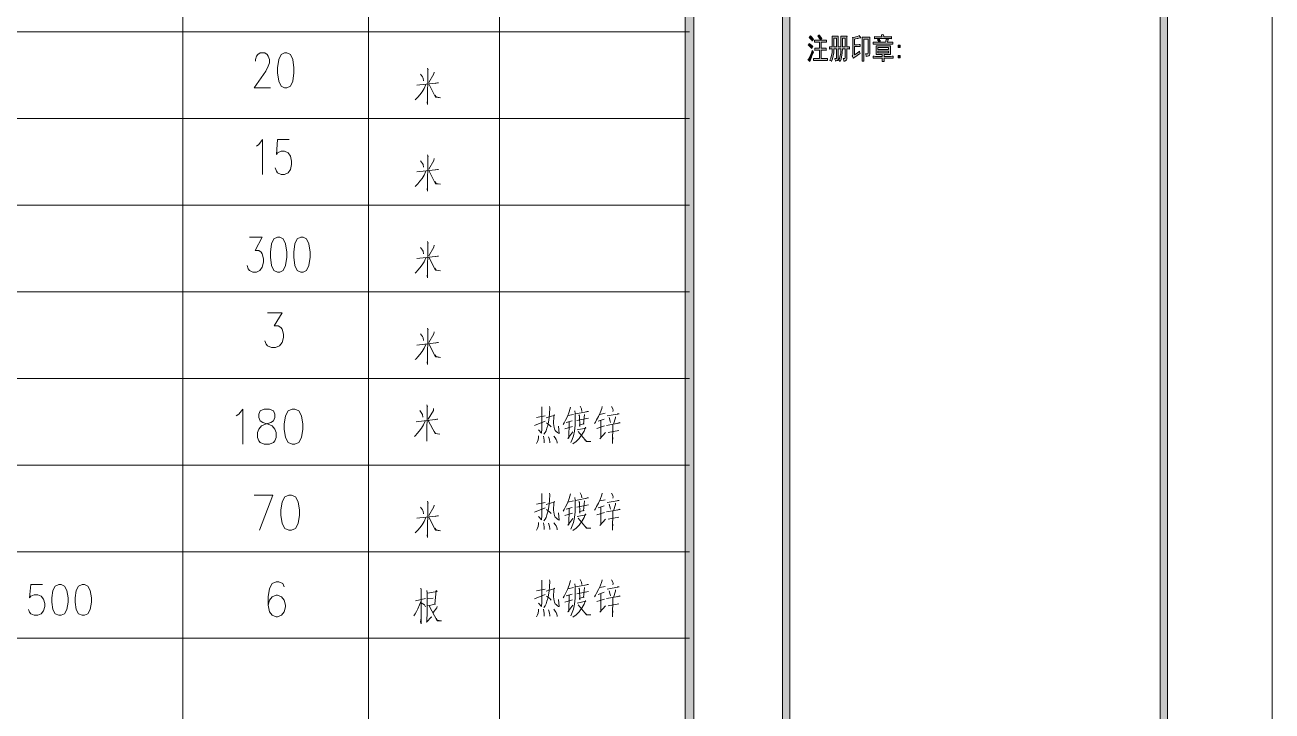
# Model space of a CAD drawing. Header units: millimetres. Extents: x 0 to 586, y 0 to 414.
# Drawn here: x 472.1 to 585.6, y 141.9 to 204.3 of the extents above; entities that cross this region are included whole.
import ezdxf

# ---------------------------------------------------------------- set-up
doc = ezdxf.new("R2010")
doc.units = ezdxf.units.MM

msp = doc.modelspace()

# ---------------------------------------------------------------- hatches: boundary and pattern name
h = msp.add_hatch(color=0)
h.dxf.hatch_style = 2
h.paths.add_polyline_path([(576.117861, 9.514417), (575.429944, 10.205861), (575.429944, 403.877639), (576.117861, 404.569083)])
h = msp.add_hatch(color=0)
h.dxf.hatch_style = 2
h.paths.add_polyline_path([(541.736139, 9.860139), (541.048222, 9.860139), (541.048222, 404.223361), (541.736139, 404.223361)])
h = msp.add_hatch(color=0)
h.dxf.hatch_style = 2
h.paths.add_polyline_path([(532.994306, 116.928194), (532.204083, 116.928194), (532.204083, 348.223417), (532.994306, 349.013639)])
h = msp.add_hatch(color=0)
h.dxf.hatch_style = 2
h.paths.add_polyline_path([(543.59175, 203.341111), (543.683472, 203.249389), (543.828111, 203.083583), (543.8775, 203.013028), (543.842222, 202.97775), (543.789306, 202.900139), (543.768139, 202.857806), (543.704639, 202.960111), (543.56, 203.125917), (543.482389, 203.185889), (543.510611, 203.224694), (543.563528, 203.302306)])
h = msp.add_hatch(color=0)
h.dxf.hatch_style = 2
h.paths.add_polyline_path([(544.272611, 203.312889), (544.297306, 203.337583), (544.35375, 203.397556), (544.378444, 203.436361), (544.431361, 203.379917), (544.554833, 203.214111), (544.628917, 203.10475), (544.597167, 203.073), (544.533667, 203.005972), (544.505444, 202.970694), (544.438417, 203.080056), (544.322, 203.249389)])
h = msp.add_hatch(color=0)
h.paths.add_polyline_path([(546.135278, 203.302306), (546.13175, 203.224694), (546.128222, 203.037722), (546.128222, 202.928361), (546.128222, 202.321583), (546.368111, 202.321583), (546.368111, 202.938944), (546.368111, 203.037722), (546.364583, 203.217639), (546.361056, 203.302306), (546.932556, 203.302306), (546.929028, 203.228222), (546.9255, 203.044778), (546.9255, 202.928361), (546.9255, 202.321583), (546.978417, 202.321583), (547.094833, 202.325111), (547.158333, 202.332167), (547.158333, 202.134611), (547.091306, 202.141667), (546.974889, 202.145194), (546.9255, 202.145194), (546.9255, 201.340861), (546.9255, 201.249139), (546.897278, 201.132722), (546.869056, 201.108028), (546.837306, 201.086861), (546.727944, 201.041), (546.646806, 201.019833), (546.63975, 201.086861), (546.604472, 201.206806), (546.57625, 201.259722), (546.629167, 201.259722), (546.699722, 201.26325), (546.720889, 201.270306), (546.742056, 201.273833), (546.770278, 201.330278), (546.777333, 201.383194), (546.777333, 202.145194), (546.509222, 202.145194), (546.498639, 201.785361), (546.399861, 201.210333), (546.308139, 200.998667), (546.276389, 201.041), (546.202306, 201.097444), (546.159972, 201.115083), (546.251694, 201.277361), (546.354, 201.795944), (546.361056, 202.145194), (546.128222, 202.145194), (546.128222, 201.277361), (546.128222, 201.19975), (546.092944, 201.108028), (546.054139, 201.093917), (546.018861, 201.076278), (545.930667, 201.048056), (545.881278, 201.030417), (545.870694, 201.083333), (545.835417, 201.196222), (545.810722, 201.259722), (545.856583, 201.259722), (545.920083, 201.259722), (545.937722, 201.26325), (545.955361, 201.266778), (545.976528, 201.309111), (545.980056, 201.351444), (545.980056, 202.145194), (545.733111, 202.145194), (545.726056, 201.795944), (545.616694, 201.227972), (545.517917, 201.00925), (545.482639, 201.048056), (545.405028, 201.097444), (545.362694, 201.115083), (545.468528, 201.305583), (545.574361, 201.820639), (545.577889, 202.145194), (545.5285, 202.145194), (545.408556, 202.141667), (545.338, 202.134611), (545.338, 202.332167), (545.405028, 202.325111), (545.5285, 202.321583), (545.588472, 202.321583), (545.588472, 202.917778), (545.588472, 203.034194), (545.584944, 203.224694), (545.577889, 203.302306)])
h.paths.add_polyline_path([(546.777333, 202.321583), (546.777333, 203.115333), (546.516278, 203.115333), (546.516278, 202.321583)])
h.paths.add_polyline_path([(545.980056, 202.321583), (545.980056, 203.115333), (545.733111, 203.115333), (545.733111, 202.321583)])
h = msp.add_hatch(color=0)
h.dxf.hatch_style = 2
h.paths.add_polyline_path([(548.124944, 201.721861), (548.047333, 201.676), (547.895639, 201.577222), (547.818028, 201.520778), (547.743944, 201.467861), (547.588722, 201.351444), (547.507583, 201.287944), (547.479361, 201.344389), (547.426444, 201.450222), (547.398222, 201.496083), (547.415861, 201.510194), (547.444083, 201.584278), (547.451139, 201.640722), (547.451139, 202.72375), (547.451139, 202.871917), (547.447611, 203.101222), (547.444083, 203.178833), (547.486417, 203.178833), (547.634583, 203.207056), (547.740417, 203.235278), (547.849778, 203.2635), (548.005, 203.330528), (548.054389, 203.372861), (548.082611, 203.316417), (548.146111, 203.207056), (548.177861, 203.157667), (548.128472, 203.140028), (548.005, 203.111806), (547.927389, 203.094167), (547.853306, 203.080056), (547.691028, 203.048306), (547.606361, 203.034194), (547.606361, 202.526194), (547.793333, 202.526194), (547.867417, 202.526194), (548.029694, 202.53325), (548.117889, 202.536778), (548.117889, 202.353333), (548.03675, 202.356861), (547.874472, 202.360389), (547.793333, 202.360389), (547.606361, 202.360389), (547.606361, 201.598389), (547.775694, 201.711278), (548.008528, 201.884139), (548.072028, 201.940583), (548.079083, 201.884139), (548.107306, 201.774778)])
h = msp.add_hatch(color=0)
h.dxf.hatch_style = 2
h.paths.add_polyline_path([(550.238083, 203.454), (550.255722, 203.397556), (550.283944, 203.29525), (550.291, 203.249389), (550.749611, 203.249389), (550.802528, 203.249389), (550.915417, 203.252917), (550.971861, 203.259972), (550.971861, 203.073), (550.915417, 203.080056), (550.806056, 203.083583), (550.756667, 203.083583), (549.694806, 203.083583), (549.627778, 203.083583), (549.493722, 203.080056), (549.43375, 203.073), (549.43375, 203.259972), (549.511361, 203.252917), (549.638361, 203.249389), (549.68775, 203.249389), (550.107556, 203.249389), (550.107556, 203.274083), (550.086389, 203.362278), (550.06875, 203.425778), (550.1005, 203.436361), (550.188694, 203.450472)])
h = msp.add_hatch(color=0)
h.dxf.hatch_style = 2
h.paths.add_polyline_path([(543.4965, 202.649667), (543.588222, 202.572056), (543.746972, 202.434472), (543.814, 202.370972), (543.792833, 202.335694), (543.743444, 202.243972), (543.715222, 202.187528), (543.641139, 202.275722), (543.485917, 202.423889), (543.404778, 202.487389), (543.429472, 202.515611), (543.475333, 202.600278)])
h = msp.add_hatch(color=0)
h.dxf.hatch_style = 2
h.paths.add_polyline_path([(544.720639, 202.938944), (544.794722, 202.938944), (544.964056, 202.946), (545.059306, 202.949528), (545.059306, 202.7555), (544.957, 202.759028), (544.791194, 202.766083), (544.727694, 202.766083), (544.572472, 202.766083), (544.572472, 202.198111), (544.720639, 202.198111), (544.787667, 202.198111), (544.939361, 202.201639), (545.031083, 202.208694), (545.031083, 202.011139), (544.946417, 202.018194), (544.791194, 202.021722), (544.720639, 202.021722), (544.572472, 202.021722), (544.572472, 201.270306), (544.7665, 201.270306), (544.858222, 201.270306), (545.05225, 201.273833), (545.154556, 201.277361), (545.154556, 201.083333), (545.05225, 201.086861), (544.865278, 201.093917), (544.773556, 201.093917), (544.209111, 201.093917), (544.110333, 201.093917), (543.944528, 201.086861), (543.8775, 201.083333), (543.8775, 201.277361), (543.937472, 201.273833), (544.110333, 201.270306), (544.216167, 201.270306), (544.41725, 201.270306), (544.41725, 202.021722), (544.293778, 202.021722), (544.223222, 202.021722), (544.082111, 202.018194), (544.015083, 202.011139), (544.015083, 202.208694), (544.082111, 202.201639), (544.22675, 202.198111), (544.304361, 202.198111), (544.41725, 202.198111), (544.41725, 202.766083), (544.272611, 202.766083), (544.195, 202.766083), (544.039778, 202.759028), (543.962167, 202.7555), (543.962167, 202.949528), (544.039778, 202.946), (544.198528, 202.938944), (544.279667, 202.938944)])
h = msp.add_hatch(color=0)
h.dxf.hatch_style = 2
h.paths.add_polyline_path([(549.006889, 203.217639), (549.003361, 203.111806), (548.999833, 202.893083), (548.999833, 202.783722), (548.999833, 201.785361), (548.999833, 201.690111), (548.975139, 201.577222), (548.950444, 201.552528), (548.92575, 201.527833), (548.795222, 201.4855), (548.689389, 201.464333), (548.685861, 201.527833), (548.650583, 201.640722), (548.618833, 201.690111), (548.67175, 201.690111), (548.752889, 201.697167), (548.781111, 201.700694), (548.812861, 201.70775), (548.848139, 201.753611), (548.851667, 201.795944), (548.851667, 203.044778), (548.467139, 203.044778), (548.467139, 201.041), (548.318972, 201.041), (548.3225, 201.171528), (548.326028, 201.439639), (548.326028, 201.577222), (548.326028, 202.7555), (548.326028, 202.868389), (548.3225, 203.101222), (548.318972, 203.217639)])
h = msp.add_hatch(color=0)
h.dxf.hatch_style = 2
h.paths.add_polyline_path([(550.809583, 202.7555), (550.887194, 202.7555), (551.038889, 202.759028), (551.112972, 202.766083), (551.112972, 202.579111), (551.038889, 202.582639), (550.887194, 202.589694), (550.809583, 202.589694), (549.596028, 202.589694), (549.521944, 202.589694), (549.373778, 202.582639), (549.299694, 202.579111), (549.299694, 202.766083), (549.377306, 202.759028), (549.525472, 202.7555), (549.596028, 202.7555), (550.432111, 202.7555), (550.460333, 202.85075), (550.495611, 202.995389), (550.499139, 203.044778), (550.541472, 203.034194), (550.647306, 203.005972), (550.710806, 202.991861), (550.693167, 202.967167), (550.661417, 202.907194), (550.647306, 202.871917), (550.633194, 202.840167), (550.6085, 202.780194), (550.601444, 202.7555)])
h = msp.add_hatch(color=0)
h.paths.add_polyline_path([(550.887194, 202.434472), (550.883667, 202.325111), (550.880139, 202.1205), (550.880139, 202.021722), (550.880139, 201.93), (550.883667, 201.732444), (550.887194, 201.630139), (550.308639, 201.630139), (550.308639, 201.464333), (550.802528, 201.464333), (550.876611, 201.464333), (551.035361, 201.471389), (551.120028, 201.474917), (551.120028, 201.287944), (551.038889, 201.295), (550.880139, 201.298528), (550.802528, 201.298528), (550.308639, 201.298528), (550.308639, 201.220917), (550.312167, 201.065694), (550.315694, 200.991611), (550.128722, 200.991611), (550.13225, 201.065694), (550.135778, 201.220917), (550.135778, 201.298528), (549.610139, 201.298528), (549.550167, 201.298528), (549.394944, 201.295), (549.299694, 201.287944), (549.299694, 201.474917), (549.391417, 201.471389), (549.539583, 201.464333), (549.603083, 201.464333), (550.135778, 201.464333), (550.135778, 201.630139), (549.578389, 201.630139), (549.581917, 201.732444), (549.588972, 201.933528), (549.588972, 202.032306), (549.588972, 202.131083), (549.581917, 202.332167), (549.578389, 202.434472)])
h.paths.add_polyline_path([(550.717861, 202.102861), (550.717861, 202.268667), (549.75125, 202.268667), (549.75125, 202.102861)])
h.paths.add_polyline_path([(550.717861, 201.795944), (550.717861, 201.951167), (549.75125, 201.951167), (549.75125, 201.795944)])
h = msp.add_hatch(color=0)
h.dxf.hatch_style = 2
h.paths.add_polyline_path([(549.712444, 202.981278), (549.747722, 202.995389), (549.828861, 203.027139), (549.874722, 203.044778), (549.895889, 202.991861), (549.948806, 202.889556), (549.9735, 202.836639), (549.927639, 202.822528), (549.8465, 202.790778), (549.811222, 202.773139), (549.786528, 202.833111), (549.733611, 202.935417)])
h = msp.add_hatch(color=0)
h.dxf.hatch_style = 2
h.paths.add_polyline_path([(551.762083, 202.268667), (551.582167, 202.268667), (551.582167, 202.497972), (551.762083, 202.497972)])
h = msp.add_hatch(color=0)
h.dxf.hatch_style = 2
h.paths.add_polyline_path([(543.8775, 201.855917), (543.835167, 201.764194), (543.739917, 201.527833), (543.687, 201.386722), (543.634083, 201.245611), (543.563528, 201.048056), (543.545889, 200.991611), (543.507083, 201.041), (543.418889, 201.129194), (543.373028, 201.164472), (543.415361, 201.217389), (543.514139, 201.393778), (543.567056, 201.520778), (543.6235, 201.647778), (543.71875, 201.891194), (543.761083, 202.011139), (543.789306, 201.965278), (543.84575, 201.887667)])
h = msp.add_hatch(color=0)
h.dxf.hatch_style = 2
h.paths.add_polyline_path([(551.762083, 201.319694), (551.582167, 201.319694), (551.582167, 201.545472), (551.762083, 201.545472)])

# ---------------------------------------------------------------- linework, layer by layer
at = {"color": 0, "lineweight": 0}
for points in [[(0, 0), (585.632278, 0), (585.632278, 414.0835), (0, 414.0835)], [(576.117861, 9.514417), (575.429944, 10.205861), (575.429944, 403.877639), (576.117861, 404.569083)], [(541.736139, 9.860139), (541.048222, 9.860139), (541.048222, 404.223361), (541.736139, 404.223361)], [(532.994306, 116.928194), (532.204083, 116.928194), (532.204083, 348.223417), (532.994306, 349.013639)], [(543.59175, 203.341111), (543.683472, 203.249389), (543.828111, 203.083583), (543.8775, 203.013028), (543.842222, 202.97775), (543.789306, 202.900139), (543.768139, 202.857806), (543.704639, 202.960111), (543.56, 203.125917), (543.482389, 203.185889), (543.510611, 203.224694), (543.563528, 203.302306)], [(544.272611, 203.312889), (544.297306, 203.337583), (544.35375, 203.397556), (544.378444, 203.436361), (544.431361, 203.379917), (544.554833, 203.214111), (544.628917, 203.10475), (544.597167, 203.073), (544.533667, 203.005972), (544.505444, 202.970694), (544.438417, 203.080056), (544.322, 203.249389)], [(546.135278, 203.302306), (546.13175, 203.224694), (546.128222, 203.037722), (546.128222, 202.928361), (546.128222, 202.321583), (546.368111, 202.321583), (546.368111, 202.938944), (546.368111, 203.037722), (546.364583, 203.217639), (546.361056, 203.302306), (546.932556, 203.302306), (546.929028, 203.228222), (546.9255, 203.044778), (546.9255, 202.928361), (546.9255, 202.321583), (546.978417, 202.321583), (547.094833, 202.325111), (547.158333, 202.332167), (547.158333, 202.134611), (547.091306, 202.141667), (546.974889, 202.145194), (546.9255, 202.145194), (546.9255, 201.340861), (546.9255, 201.249139), (546.897278, 201.132722), (546.869056, 201.108028), (546.837306, 201.086861), (546.727944, 201.041), (546.646806, 201.019833), (546.63975, 201.086861), (546.604472, 201.206806), (546.57625, 201.259722), (546.629167, 201.259722), (546.699722, 201.26325), (546.720889, 201.270306), (546.742056, 201.273833), (546.770278, 201.330278), (546.777333, 201.383194), (546.777333, 202.145194), (546.509222, 202.145194), (546.498639, 201.785361), (546.399861, 201.210333), (546.308139, 200.998667), (546.276389, 201.041), (546.202306, 201.097444), (546.159972, 201.115083), (546.251694, 201.277361), (546.354, 201.795944), (546.361056, 202.145194), (546.128222, 202.145194), (546.128222, 201.277361), (546.128222, 201.19975), (546.092944, 201.108028), (546.054139, 201.093917), (546.018861, 201.076278), (545.930667, 201.048056), (545.881278, 201.030417), (545.870694, 201.083333), (545.835417, 201.196222), (545.810722, 201.259722), (545.856583, 201.259722), (545.920083, 201.259722), (545.937722, 201.26325), (545.955361, 201.266778), (545.976528, 201.309111), (545.980056, 201.351444), (545.980056, 202.145194), (545.733111, 202.145194), (545.726056, 201.795944), (545.616694, 201.227972), (545.517917, 201.00925), (545.482639, 201.048056), (545.405028, 201.097444), (545.362694, 201.115083), (545.468528, 201.305583), (545.574361, 201.820639), (545.577889, 202.145194), (545.5285, 202.145194), (545.408556, 202.141667), (545.338, 202.134611), (545.338, 202.332167), (545.405028, 202.325111), (545.5285, 202.321583), (545.588472, 202.321583), (545.588472, 202.917778), (545.588472, 203.034194), (545.584944, 203.224694), (545.577889, 203.302306)], [(548.124944, 201.721861), (548.047333, 201.676), (547.895639, 201.577222), (547.818028, 201.520778), (547.743944, 201.467861), (547.588722, 201.351444), (547.507583, 201.287944), (547.479361, 201.344389), (547.426444, 201.450222), (547.398222, 201.496083), (547.415861, 201.510194), (547.444083, 201.584278), (547.451139, 201.640722), (547.451139, 202.72375), (547.451139, 202.871917), (547.447611, 203.101222), (547.444083, 203.178833), (547.486417, 203.178833), (547.634583, 203.207056), (547.740417, 203.235278), (547.849778, 203.2635), (548.005, 203.330528), (548.054389, 203.372861), (548.082611, 203.316417), (548.146111, 203.207056), (548.177861, 203.157667), (548.128472, 203.140028), (548.005, 203.111806), (547.927389, 203.094167), (547.853306, 203.080056), (547.691028, 203.048306), (547.606361, 203.034194), (547.606361, 202.526194), (547.793333, 202.526194), (547.867417, 202.526194), (548.029694, 202.53325), (548.117889, 202.536778), (548.117889, 202.353333), (548.03675, 202.356861), (547.874472, 202.360389), (547.793333, 202.360389), (547.606361, 202.360389), (547.606361, 201.598389), (547.775694, 201.711278), (548.008528, 201.884139), (548.072028, 201.940583), (548.079083, 201.884139), (548.107306, 201.774778)], [(550.238083, 203.454), (550.255722, 203.397556), (550.283944, 203.29525), (550.291, 203.249389), (550.749611, 203.249389), (550.802528, 203.249389), (550.915417, 203.252917), (550.971861, 203.259972), (550.971861, 203.073), (550.915417, 203.080056), (550.806056, 203.083583), (550.756667, 203.083583), (549.694806, 203.083583), (549.627778, 203.083583), (549.493722, 203.080056), (549.43375, 203.073), (549.43375, 203.259972), (549.511361, 203.252917), (549.638361, 203.249389), (549.68775, 203.249389), (550.107556, 203.249389), (550.107556, 203.274083), (550.086389, 203.362278), (550.06875, 203.425778), (550.1005, 203.436361), (550.188694, 203.450472)], [(543.4965, 202.649667), (543.588222, 202.572056), (543.746972, 202.434472), (543.814, 202.370972), (543.792833, 202.335694), (543.743444, 202.243972), (543.715222, 202.187528), (543.641139, 202.275722), (543.485917, 202.423889), (543.404778, 202.487389), (543.429472, 202.515611), (543.475333, 202.600278)], [(544.720639, 202.938944), (544.794722, 202.938944), (544.964056, 202.946), (545.059306, 202.949528), (545.059306, 202.7555), (544.957, 202.759028), (544.791194, 202.766083), (544.727694, 202.766083), (544.572472, 202.766083), (544.572472, 202.198111), (544.720639, 202.198111), (544.787667, 202.198111), (544.939361, 202.201639), (545.031083, 202.208694), (545.031083, 202.011139), (544.946417, 202.018194), (544.791194, 202.021722), (544.720639, 202.021722), (544.572472, 202.021722), (544.572472, 201.270306), (544.7665, 201.270306), (544.858222, 201.270306), (545.05225, 201.273833), (545.154556, 201.277361), (545.154556, 201.083333), (545.05225, 201.086861), (544.865278, 201.093917), (544.773556, 201.093917), (544.209111, 201.093917), (544.110333, 201.093917), (543.944528, 201.086861), (543.8775, 201.083333), (543.8775, 201.277361), (543.937472, 201.273833), (544.110333, 201.270306), (544.216167, 201.270306), (544.41725, 201.270306), (544.41725, 202.021722), (544.293778, 202.021722), (544.223222, 202.021722), (544.082111, 202.018194), (544.015083, 202.011139), (544.015083, 202.208694), (544.082111, 202.201639), (544.22675, 202.198111), (544.304361, 202.198111), (544.41725, 202.198111), (544.41725, 202.766083), (544.272611, 202.766083), (544.195, 202.766083), (544.039778, 202.759028), (543.962167, 202.7555), (543.962167, 202.949528), (544.039778, 202.946), (544.198528, 202.938944), (544.279667, 202.938944)], [(545.980056, 202.321583), (545.980056, 203.115333), (545.733111, 203.115333), (545.733111, 202.321583)], [(546.777333, 202.321583), (546.777333, 203.115333), (546.516278, 203.115333), (546.516278, 202.321583)], [(549.006889, 203.217639), (549.003361, 203.111806), (548.999833, 202.893083), (548.999833, 202.783722), (548.999833, 201.785361), (548.999833, 201.690111), (548.975139, 201.577222), (548.950444, 201.552528), (548.92575, 201.527833), (548.795222, 201.4855), (548.689389, 201.464333), (548.685861, 201.527833), (548.650583, 201.640722), (548.618833, 201.690111), (548.67175, 201.690111), (548.752889, 201.697167), (548.781111, 201.700694), (548.812861, 201.70775), (548.848139, 201.753611), (548.851667, 201.795944), (548.851667, 203.044778), (548.467139, 203.044778), (548.467139, 201.041), (548.318972, 201.041), (548.3225, 201.171528), (548.326028, 201.439639), (548.326028, 201.577222), (548.326028, 202.7555), (548.326028, 202.868389), (548.3225, 203.101222), (548.318972, 203.217639)], [(550.809583, 202.7555), (550.887194, 202.7555), (551.038889, 202.759028), (551.112972, 202.766083), (551.112972, 202.579111), (551.038889, 202.582639), (550.887194, 202.589694), (550.809583, 202.589694), (549.596028, 202.589694), (549.521944, 202.589694), (549.373778, 202.582639), (549.299694, 202.579111), (549.299694, 202.766083), (549.377306, 202.759028), (549.525472, 202.7555), (549.596028, 202.7555), (550.432111, 202.7555), (550.460333, 202.85075), (550.495611, 202.995389), (550.499139, 203.044778), (550.541472, 203.034194), (550.647306, 203.005972), (550.710806, 202.991861), (550.693167, 202.967167), (550.661417, 202.907194), (550.647306, 202.871917), (550.633194, 202.840167), (550.6085, 202.780194), (550.601444, 202.7555)], [(550.887194, 202.434472), (550.883667, 202.325111), (550.880139, 202.1205), (550.880139, 202.021722), (550.880139, 201.93), (550.883667, 201.732444), (550.887194, 201.630139), (550.308639, 201.630139), (550.308639, 201.464333), (550.802528, 201.464333), (550.876611, 201.464333), (551.035361, 201.471389), (551.120028, 201.474917), (551.120028, 201.287944), (551.038889, 201.295), (550.880139, 201.298528), (550.802528, 201.298528), (550.308639, 201.298528), (550.308639, 201.220917), (550.312167, 201.065694), (550.315694, 200.991611), (550.128722, 200.991611), (550.13225, 201.065694), (550.135778, 201.220917), (550.135778, 201.298528), (549.610139, 201.298528), (549.550167, 201.298528), (549.394944, 201.295), (549.299694, 201.287944), (549.299694, 201.474917), (549.391417, 201.471389), (549.539583, 201.464333), (549.603083, 201.464333), (550.135778, 201.464333), (550.135778, 201.630139), (549.578389, 201.630139), (549.581917, 201.732444), (549.588972, 201.933528), (549.588972, 202.032306), (549.588972, 202.131083), (549.581917, 202.332167), (549.578389, 202.434472)], [(549.712444, 202.981278), (549.747722, 202.995389), (549.828861, 203.027139), (549.874722, 203.044778), (549.895889, 202.991861), (549.948806, 202.889556), (549.9735, 202.836639), (549.927639, 202.822528), (549.8465, 202.790778), (549.811222, 202.773139), (549.786528, 202.833111), (549.733611, 202.935417)], [(550.717861, 202.102861), (550.717861, 202.268667), (549.75125, 202.268667), (549.75125, 202.102861)], [(551.762083, 202.268667), (551.582167, 202.268667), (551.582167, 202.497972), (551.762083, 202.497972)], [(495.719806, 201.788889), (495.398778, 201.637194), (495.187111, 201.182111), (495.081278, 200.423639), (495.081278, 199.968556), (495.187111, 199.210083), (495.398778, 198.755), (495.719806, 198.603306), (495.931472, 198.603306), (496.248972, 198.755), (496.460639, 199.210083), (496.566472, 199.968556), (496.566472, 200.423639), (496.460639, 201.182111), (496.248972, 201.637194), (495.931472, 201.788889)], [(543.8775, 201.855917), (543.835167, 201.764194), (543.739917, 201.527833), (543.687, 201.386722), (543.634083, 201.245611), (543.563528, 201.048056), (543.545889, 200.991611), (543.507083, 201.041), (543.418889, 201.129194), (543.373028, 201.164472), (543.415361, 201.217389), (543.514139, 201.393778), (543.567056, 201.520778), (543.6235, 201.647778), (543.71875, 201.891194), (543.761083, 202.011139), (543.789306, 201.965278), (543.84575, 201.887667)], [(550.717861, 201.795944), (550.717861, 201.951167), (549.75125, 201.951167), (549.75125, 201.795944)], [(551.762083, 201.319694), (551.582167, 201.319694), (551.582167, 201.545472), (551.762083, 201.545472)], [(495.074222, 184.993139), (494.753194, 184.841444), (494.541528, 184.386361), (494.435694, 183.627889), (494.435694, 183.172806), (494.541528, 182.414333), (494.753194, 181.95925), (495.074222, 181.807556), (495.285889, 181.807556), (495.603389, 181.95925), (495.815056, 182.414333), (495.920889, 183.172806), (495.920889, 183.627889), (495.815056, 184.386361), (495.603389, 184.841444), (495.285889, 184.993139)], [(497.197944, 184.993139), (496.876917, 184.841444), (496.66525, 184.386361), (496.559417, 183.627889), (496.559417, 183.172806), (496.66525, 182.414333), (496.876917, 181.95925), (497.197944, 181.807556), (497.409611, 181.807556), (497.727111, 181.95925), (497.938778, 182.414333), (498.044611, 183.172806), (498.044611, 183.627889), (497.938778, 184.386361), (497.727111, 184.841444), (497.409611, 184.993139)], [(493.874778, 169.343917), (493.511417, 169.192222), (493.387944, 168.888833), (493.387944, 168.585444), (493.511417, 168.282056), (493.751306, 168.130361), (494.238139, 167.978667), (494.6015, 167.826972), (494.844917, 167.523583), (494.964861, 167.220194), (494.964861, 166.765111), (494.844917, 166.461722), (494.721444, 166.310028), (494.358083, 166.158333), (493.874778, 166.158333), (493.511417, 166.310028), (493.387944, 166.461722), (493.268, 166.765111), (493.268, 167.220194), (493.387944, 167.523583), (493.631361, 167.826972), (493.994722, 167.978667), (494.481556, 168.130361), (494.721444, 168.282056), (494.844917, 168.585444), (494.844917, 168.888833), (494.721444, 169.192222), (494.358083, 169.343917)], [(496.421833, 169.343917), (496.058472, 169.192222), (495.815056, 168.737139), (495.695111, 167.978667), (495.695111, 167.523583), (495.815056, 166.765111), (496.058472, 166.310028), (496.421833, 166.158333), (496.66525, 166.158333), (497.028611, 166.310028), (497.272028, 166.765111), (497.391972, 167.523583), (497.391972, 167.978667), (497.272028, 168.737139), (497.028611, 169.192222), (496.66525, 169.343917)], [(496.114917, 161.498139), (495.751556, 161.346444), (495.508139, 160.894889), (495.388194, 160.136417), (495.388194, 159.681333), (495.508139, 158.922861), (495.751556, 158.467778), (496.114917, 158.316083), (496.358333, 158.316083), (496.721694, 158.467778), (496.965111, 158.922861), (497.088583, 159.681333), (497.088583, 160.136417), (496.965111, 160.894889), (496.721694, 161.346444), (496.358333, 161.498139)], [(475.159917, 153.366611), (474.842417, 153.236083), (474.627222, 152.837444), (474.521389, 152.174222), (474.521389, 151.775583), (474.627222, 151.112361), (474.842417, 150.713722), (475.159917, 150.579667), (475.371583, 150.579667), (475.689083, 150.713722), (475.904278, 151.112361), (476.010111, 151.775583), (476.010111, 152.174222), (475.904278, 152.837444), (475.689083, 153.236083), (475.371583, 153.366611)], [(477.283639, 153.366611), (476.966139, 153.236083), (476.750944, 152.837444), (476.645111, 152.174222), (476.645111, 151.775583), (476.750944, 151.112361), (476.966139, 150.713722), (477.283639, 150.579667), (477.495306, 150.579667), (477.812806, 150.713722), (478.028, 151.112361), (478.133833, 151.775583), (478.133833, 152.174222), (478.028, 152.837444), (477.812806, 153.236083), (477.495306, 153.366611)]]:
    msp.add_lwpolyline(points, close=True, dxfattribs=at)
for points in [[(486.459389, 348.618528), (486.459389, 116.928194)], [(515.284861, 348.816083), (515.284861, 116.928194)], [(503.357444, 348.51975), (503.357444, 116.928194)], [(373.080139, 203.690361), (532.599194, 203.690361)], [(493.063389, 201.030417), (493.063389, 201.182111), (493.169222, 201.4855), (493.275056, 201.637194), (493.49025, 201.788889), (493.913583, 201.788889), (494.12525, 201.637194), (494.231083, 201.4855), (494.336917, 201.182111), (494.336917, 200.878722), (494.231083, 200.575333), (494.019417, 200.12025), (492.957556, 198.603306), (494.44275, 198.603306)], [(508.733778, 200.391889), (508.779639, 200.229611), (508.754944, 200.286056), (508.733778, 197.079306), (508.712611, 197.269806), (508.733778, 197.432083)], [(509.344083, 200.039111), (509.322917, 199.876833), (508.843139, 199.090139)], [(508.582083, 198.899639), (508.430389, 198.546861), (508.236361, 198.247), (508.038806, 197.975361), (507.844778, 197.756639), (507.693083, 197.594361), (507.604889, 197.513222)], [(507.756583, 198.843194), (509.735667, 199.061917), (509.647472, 199.061917), (509.42875, 199.009)], [(508.105833, 199.848611), (508.278694, 199.605194), (508.342194, 199.495833), (508.366889, 199.252417)], [(508.843139, 198.952556), (509.474611, 197.756639), (509.908528, 197.703722), (509.516944, 197.784861), (509.386417, 197.947139)], [(373.080139, 195.80225), (532.599194, 195.80225)], [(493.169222, 193.297528), (493.380889, 193.449222), (493.701917, 193.904306), (493.701917, 190.718722)], [(496.143139, 193.904306), (495.081278, 193.904306), (494.975444, 192.539056), (495.081278, 192.69075), (495.398778, 192.842444), (495.719806, 192.842444), (496.037306, 192.69075), (496.248972, 192.387361), (496.354806, 191.932278), (496.354806, 191.628889), (496.248972, 191.173806), (496.037306, 190.870417), (495.719806, 190.718722), (495.398778, 190.718722), (495.081278, 190.870417), (494.975444, 191.022111), (494.869611, 191.3255)], [(508.105833, 191.964028), (508.278694, 191.717083), (508.342194, 191.607722), (508.366889, 191.364306)], [(508.733778, 192.507306), (508.779639, 192.3415), (508.754944, 192.397944), (508.733778, 189.191194), (508.712611, 189.381694), (508.733778, 189.543972)], [(509.344083, 192.151), (509.322917, 191.988722), (508.843139, 191.202028)], [(508.582083, 191.011528), (508.430389, 190.65875), (508.236361, 190.358889), (508.038806, 190.08725), (507.844778, 189.868528), (507.693083, 189.70625), (507.604889, 189.625111)], [(507.756583, 190.958611), (509.735667, 191.173806), (509.647472, 191.173806), (509.42875, 191.120889)], [(508.843139, 191.064444), (509.474611, 189.868528), (509.908528, 189.815611), (509.516944, 189.89675), (509.386417, 190.059028)], [(373.080139, 187.914139), (532.599194, 187.914139)], [(492.523639, 184.993139), (493.691333, 184.993139), (493.056333, 183.779583), (493.373833, 183.779583), (493.5855, 183.627889), (493.691333, 183.476194), (493.800694, 183.021111), (493.800694, 182.717722), (493.691333, 182.262639), (493.479667, 181.95925), (493.162167, 181.807556), (492.844667, 181.807556), (492.523639, 181.95925), (492.417806, 182.110944), (492.311972, 182.414333)], [(508.105833, 184.075917), (508.278694, 183.828972), (508.342194, 183.723139), (508.366889, 183.476194)], [(508.733778, 184.619194), (508.779639, 184.456917), (508.754944, 184.509833), (508.733778, 181.303083), (508.712611, 181.493583), (508.733778, 181.655861)], [(509.344083, 184.266417), (509.322917, 184.100611), (508.843139, 183.313917)], [(508.582083, 183.123417), (508.430389, 182.770639), (508.236361, 182.470778), (508.038806, 182.199139), (507.844778, 181.983944), (507.693083, 181.818139), (507.604889, 181.737)], [(507.756583, 183.0705), (509.735667, 183.285694), (509.647472, 183.285694), (509.42875, 183.232778)], [(508.843139, 183.179861), (509.474611, 181.983944), (509.908528, 181.9275), (509.516944, 182.008639), (509.386417, 182.174444)], [(373.080139, 180.026028), (532.599194, 180.026028)], [(494.157, 178.128083), (495.4905, 178.128083), (494.763778, 176.914528), (495.127139, 176.914528), (495.370556, 176.762833), (495.4905, 176.611139), (495.610444, 176.156056), (495.610444, 175.852667), (495.4905, 175.397583), (495.247083, 175.094194), (494.883722, 174.9425), (494.520361, 174.9425), (494.157, 175.094194), (494.033528, 175.245889), (493.913583, 175.549278)], [(508.105833, 176.187806), (508.278694, 175.944389), (508.342194, 175.835028), (508.366889, 175.591611)], [(508.733778, 176.731083), (508.779639, 176.568806), (508.754944, 176.621722), (508.733778, 173.414972), (508.712611, 173.605472), (508.733778, 173.76775)], [(509.344083, 176.378306), (509.322917, 176.216028), (508.843139, 175.425806)], [(508.582083, 175.235306), (508.430389, 174.882528), (508.236361, 174.586194), (508.038806, 174.314556), (507.844778, 174.095833), (507.693083, 173.933556), (507.604889, 173.852417)], [(507.756583, 175.182389), (509.735667, 175.401111), (509.647472, 175.401111), (509.42875, 175.344667)], [(508.843139, 175.29175), (509.474611, 174.095833), (509.908528, 174.042917), (509.516944, 174.124056), (509.386417, 174.286333)], [(373.080139, 172.141444), (532.599194, 172.141444)], [(373.080139, 172.141444), (532.599194, 172.141444)], [(491.324194, 168.737139), (491.567611, 168.888833), (491.930972, 169.343917), (491.930972, 166.158333)], [(508.049389, 169.206333), (508.225778, 168.959389), (508.289278, 168.853556), (508.310444, 168.606611)], [(508.680861, 169.749611), (508.723194, 169.587333), (508.702028, 169.64025), (508.680861, 166.4335), (508.659694, 166.624), (508.680861, 166.786278)], [(509.291167, 169.396833), (509.266472, 169.231028), (508.790222, 168.444333)], [(519.133667, 169.552056), (519.133667, 167.841083), (519.133667, 167.488306), (519.1125, 167.216667), (519.1125, 167.160222), (518.830278, 167.460083)], [(519.849806, 169.580278), (519.870972, 169.470917), (519.849806, 168.927639), (519.807472, 168.574861), (519.765139, 168.165639), (519.698111, 167.865778), (519.613444, 167.622361), (519.52525, 167.378944), (519.437056, 167.216667), (519.327694, 167.050861)], [(521.740694, 169.523833), (521.634861, 169.089917), (521.479639, 168.680694), (521.306778, 168.327917), (521.17625, 168.0845), (521.088056, 167.950444)], [(522.153444, 169.199278), (522.178139, 168.952333), (522.178139, 168.4655), (522.178139, 167.894), (522.111111, 167.350722), (522.022917, 166.916806), (521.892389, 166.588722), (521.786556, 166.292389)], [(522.633222, 169.604972), (522.76375, 169.361556), (522.784917, 169.142833)], [(524.633472, 169.580278), (524.612306, 169.414472), (524.460611, 169.008778), (524.305389, 168.680694), (524.132528, 168.356139), (524.023167, 168.165639), (523.9385, 168.031583)], [(525.480139, 169.580278), (525.610667, 169.361556), (525.631833, 169.252194), (525.610667, 169.118139)], [(508.529167, 168.253833), (508.377472, 167.901056), (508.179917, 167.601194), (507.985889, 167.329556), (507.788333, 167.114361), (507.636639, 166.952083), (507.551972, 166.867417)], [(507.703667, 168.200917), (509.68275, 168.416111), (509.594556, 168.416111), (509.375833, 168.363194)], [(508.790222, 168.310278), (509.421694, 167.114361), (509.855611, 167.057917), (509.464028, 167.139056), (509.3335, 167.304861)], [(518.481028, 167.841083), (519.458222, 168.246778)], [(518.653889, 168.574861), (519.458222, 168.737139)], [(519.546417, 168.546639), (520.329583, 168.790056), (520.262556, 168.818278), (520.241389, 168.680694), (520.241389, 168.4655), (520.220222, 168.275), (520.220222, 168.031583), (520.241389, 167.841083), (520.262556, 167.675278), (520.308417, 167.541222), (520.371917, 167.403639), (520.460111, 167.3225), (520.569472, 167.216667), (520.654139, 167.160222), (520.721167, 167.132), (520.675306, 167.784639)], [(519.567583, 168.0845), (519.849806, 167.894), (519.980333, 167.731722)], [(521.892389, 168.275), (521.373806, 168.112722)], [(521.504333, 168.765361), (522.022917, 168.871194)], [(521.634861, 168.165639), (521.610167, 166.698083), (521.5255, 166.673389), (521.959417, 167.269583)], [(522.199306, 168.927639), (523.395222, 169.142833), (523.285861, 169.142833), (523.155333, 169.089917)], [(522.329833, 168.303222), (523.395222, 168.518417)], [(523.024806, 168.871194), (522.936611, 167.975139), (523.003639, 168.003361), (522.566194, 167.922222), (522.590889, 167.759944), (522.566194, 168.737139), (522.523861, 168.818278)], [(524.8275, 168.437278), (524.284222, 168.246778)], [(524.41475, 168.871194), (524.915694, 168.980556)], [(524.524111, 168.303222), (524.502944, 166.726306), (524.41475, 166.645167), (524.936861, 167.216667)], [(525.046222, 167.865778), (526.284472, 168.0845), (526.220972, 168.112722), (526.00225, 168.031583)], [(525.088556, 168.737139), (526.175111, 168.927639), (526.06575, 168.927639), (525.959917, 168.871194)], [(525.286111, 168.574861), (525.370778, 168.246778), (525.391944, 168.112722)], [(525.850556, 168.656), (525.850556, 168.546639), (525.677694, 167.975139)], [(521.243278, 167.541222), (521.93825, 167.759944)], [(522.372167, 167.460083), (523.155333, 167.622361), (523.134167, 167.7035), (523.003639, 167.350722), (522.82725, 167.050861), (522.545028, 166.673389), (522.283972, 166.40175), (521.980583, 166.183028)], [(522.460361, 167.297806), (523.197667, 166.40175), (523.610417, 166.40175), (523.197667, 166.426444), (523.045972, 166.564028)], [(524.848667, 167.812861), (524.153694, 167.594139)], [(525.17675, 167.216667), (526.153944, 167.403639)], [(525.610667, 167.950444), (525.5895, 166.21125), (525.568333, 166.40175), (525.610667, 166.754528)], [(518.830278, 166.916806), (518.830278, 166.754528), (518.809111, 166.535806), (518.742083, 166.40175), (518.653889, 166.21125)], [(519.285361, 166.888583), (519.352389, 166.507583), (519.352389, 166.345306), (519.352389, 166.264167)], [(519.765139, 166.835667), (519.807472, 166.673389), (519.849806, 166.507583), (519.870972, 166.40175), (519.870972, 166.264167)], [(520.241389, 166.888583), (520.371917, 166.726306), (520.438944, 166.588722), (520.502444, 166.454667), (520.544778, 166.292389), (520.544778, 166.235944)], [(373.080139, 164.253333), (532.599194, 164.253333)], [(492.961083, 161.498139), (494.661472, 161.498139), (493.447917, 158.316083)], [(519.133667, 161.663944), (519.133667, 159.952972), (519.133667, 159.600194), (519.1125, 159.328556), (519.1125, 159.272111), (518.830278, 159.571972)], [(519.849806, 161.692167), (519.870972, 161.582806), (519.849806, 161.039528), (519.807472, 160.68675), (519.765139, 160.277528), (519.698111, 159.981194), (519.613444, 159.73425), (519.52525, 159.490833), (519.437056, 159.328556), (519.327694, 159.166278)], [(521.740694, 161.635722), (521.634861, 161.201806), (521.479639, 160.796111), (521.306778, 160.443333), (521.17625, 160.196389), (521.088056, 160.062333)], [(522.153444, 161.311167), (522.178139, 161.06775), (522.178139, 160.577389), (522.178139, 160.005889), (522.111111, 159.462611), (522.022917, 159.028694), (521.892389, 158.704139), (521.786556, 158.404278)], [(522.199306, 161.039528), (523.395222, 161.25825), (523.285861, 161.25825), (523.155333, 161.201806)], [(522.633222, 161.720389), (522.76375, 161.473444), (522.784917, 161.25825)], [(524.633472, 161.692167), (524.612306, 161.529889), (524.460611, 161.120667), (524.305389, 160.796111), (524.132528, 160.468028), (524.023167, 160.277528), (523.9385, 160.143472)], [(525.480139, 161.692167), (525.610667, 161.473444), (525.631833, 161.364083), (525.610667, 161.230028)], [(508.105833, 160.411583), (508.278694, 160.168167), (508.342194, 160.058806), (508.366889, 159.815389)], [(508.733778, 160.954861), (508.779639, 160.792583), (508.754944, 160.849028), (508.733778, 157.642278), (508.712611, 157.832778), (508.733778, 157.995056)], [(509.344083, 160.602083), (509.322917, 160.439806), (508.843139, 159.653111)], [(518.481028, 159.952972), (519.458222, 160.358667)], [(518.653889, 160.68675), (519.458222, 160.849028)], [(519.546417, 160.658528), (520.329583, 160.905472), (520.262556, 160.930167), (520.241389, 160.796111), (520.241389, 160.577389), (520.220222, 160.386889), (520.220222, 160.143472), (520.241389, 159.952972), (520.262556, 159.790694), (520.308417, 159.653111), (520.371917, 159.519056), (520.460111, 159.437917), (520.569472, 159.328556), (520.654139, 159.272111), (520.721167, 159.247417), (520.675306, 159.900056)], [(519.567583, 160.196389), (519.849806, 160.005889), (519.980333, 159.843611)], [(521.892389, 160.386889), (521.373806, 160.224611)], [(521.504333, 160.87725), (522.022917, 160.986611)], [(521.634861, 160.277528), (521.610167, 158.809972), (521.5255, 158.785278), (521.959417, 159.381472)], [(522.329833, 160.415111), (523.395222, 160.630306)], [(523.024806, 160.986611), (522.936611, 160.087028), (523.003639, 160.11525), (522.566194, 160.034111), (522.590889, 159.871833), (522.566194, 160.849028), (522.523861, 160.930167)], [(524.8275, 160.549167), (524.284222, 160.358667)], [(524.41475, 160.986611), (524.915694, 161.092444)], [(524.524111, 160.415111), (524.502944, 158.838194), (524.41475, 158.757056), (524.936861, 159.328556)], [(525.046222, 159.981194), (526.284472, 160.196389), (526.220972, 160.224611), (526.00225, 160.143472)], [(525.088556, 160.849028), (526.175111, 161.039528), (526.06575, 161.039528), (525.959917, 160.986611)], [(525.286111, 160.68675), (525.370778, 160.358667), (525.391944, 160.224611)], [(525.850556, 160.767889), (525.850556, 160.658528), (525.677694, 160.087028)], [(508.582083, 159.462611), (508.430389, 159.109833), (508.236361, 158.809972), (508.038806, 158.538333), (507.844778, 158.319611), (507.693083, 158.157333), (507.604889, 158.076194)], [(507.756583, 159.406167), (509.735667, 159.624889), (509.647472, 159.624889), (509.42875, 159.571972)], [(508.843139, 159.515528), (509.474611, 158.319611), (509.908528, 158.266694), (509.516944, 158.347833), (509.386417, 158.510111)], [(518.830278, 159.028694), (518.830278, 158.866417), (518.809111, 158.647694), (518.742083, 158.513639), (518.653889, 158.323139)], [(519.285361, 159.000472), (519.352389, 158.623), (519.352389, 158.457194), (519.352389, 158.376056)], [(520.241389, 159.000472), (520.371917, 158.838194), (520.438944, 158.704139), (520.502444, 158.566556), (520.544778, 158.404278), (520.544778, 158.351361)], [(521.243278, 159.653111), (521.93825, 159.871833)], [(522.372167, 159.571972), (523.155333, 159.73425), (523.134167, 159.815389), (523.003639, 159.462611), (522.82725, 159.166278), (522.545028, 158.785278), (522.283972, 158.513639), (521.980583, 158.294917)], [(522.460361, 159.409694), (523.197667, 158.513639), (523.610417, 158.513639), (523.197667, 158.538333), (523.045972, 158.675917)], [(524.848667, 159.92475), (524.153694, 159.709556)], [(525.17675, 159.328556), (526.153944, 159.519056)], [(525.610667, 160.062333), (525.5895, 158.323139), (525.568333, 158.513639), (525.610667, 158.866417)], [(519.765139, 158.947556), (519.807472, 158.785278), (519.849806, 158.623), (519.870972, 158.513639), (519.870972, 158.376056)], [(373.080139, 156.365222), (532.599194, 156.365222)], [(473.674722, 153.366611), (472.612861, 153.366611), (472.507028, 152.174222), (472.612861, 152.308278), (472.930361, 152.438806), (473.247861, 152.438806), (473.565361, 152.308278), (473.780556, 152.040167), (473.886389, 151.641528), (473.886389, 151.376944), (473.780556, 150.978306), (473.565361, 150.713722), (473.247861, 150.579667), (472.930361, 150.579667), (472.612861, 150.713722), (472.507028, 150.847778), (472.397667, 151.112361)], [(495.691583, 153.158472), (495.571639, 153.461861), (495.20475, 153.613556), (494.964861, 153.613556), (494.597972, 153.461861), (494.358083, 153.006778), (494.234611, 152.248306), (494.234611, 151.489833), (494.358083, 150.883056), (494.597972, 150.579667), (494.964861, 150.427972), (495.084806, 150.427972), (495.448167, 150.579667), (495.691583, 150.883056), (495.811528, 151.338139), (495.811528, 151.489833), (495.691583, 151.944917), (495.448167, 152.248306), (495.084806, 152.4), (494.964861, 152.4), (494.597972, 152.248306), (494.358083, 151.944917), (494.234611, 151.489833)], [(519.133667, 153.775833), (519.133667, 152.064861), (519.133667, 151.712083), (519.1125, 151.440444), (519.1125, 151.387528), (518.830278, 151.683861)], [(519.849806, 153.804056), (519.870972, 153.694694), (519.849806, 153.151417), (519.807472, 152.798639), (519.765139, 152.392944), (519.698111, 152.093083), (519.613444, 151.849667), (519.52525, 151.602722), (519.437056, 151.440444), (519.327694, 151.278167)], [(521.740694, 153.751139), (521.634861, 153.313694), (521.479639, 152.908), (521.306778, 152.555222), (521.17625, 152.308278), (521.088056, 152.174222)], [(522.153444, 153.423056), (522.178139, 153.179639), (522.178139, 152.689278), (522.178139, 152.121306), (522.111111, 151.578028), (522.022917, 151.140583), (521.892389, 150.816028), (521.786556, 150.516167)], [(522.199306, 153.151417), (523.395222, 153.370139), (523.285861, 153.370139), (523.155333, 153.313694)], [(522.633222, 153.832278), (522.76375, 153.585333), (522.784917, 153.370139)], [(524.633472, 153.804056), (524.612306, 153.641778), (524.460611, 153.232556), (524.305389, 152.908), (524.132528, 152.583444), (524.023167, 152.392944), (523.9385, 152.255361)], [(525.480139, 153.804056), (525.610667, 153.585333), (525.631833, 153.4795), (525.610667, 153.341917)], [(508.127, 153.042056), (508.169333, 152.904472), (508.148167, 149.782389), (508.105833, 149.972889), (508.148167, 150.297444)], [(508.670278, 152.823333), (508.712611, 152.608139), (508.712611, 151.683861), (508.712611, 151.627417), (508.712611, 150.921861), (508.712611, 150.868944), (508.670278, 150.025806), (508.649111, 149.944667), (509.104194, 150.435028), (509.083028, 150.378583)], [(508.733778, 152.579917), (509.605139, 152.742194), (509.516944, 152.823333), (509.386417, 151.5745), (509.474611, 151.5745), (508.733778, 151.440444)], [(518.481028, 152.064861), (519.458222, 152.474083)], [(518.653889, 152.798639), (519.458222, 152.960917)], [(519.546417, 152.770417), (520.329583, 153.017361), (520.262556, 153.042056), (520.241389, 152.908), (520.241389, 152.689278), (520.220222, 152.498778), (520.220222, 152.255361), (520.241389, 152.064861), (520.262556, 151.902583), (520.308417, 151.765), (520.371917, 151.630944), (520.460111, 151.549806), (520.569472, 151.440444), (520.654139, 151.387528), (520.721167, 151.359306), (520.675306, 152.011944)], [(519.567583, 152.308278), (519.849806, 152.121306), (519.980333, 151.9555)], [(521.892389, 152.498778), (521.373806, 152.3365)], [(521.504333, 152.989139), (522.022917, 153.0985)], [(521.634861, 152.392944), (521.610167, 150.925389), (521.5255, 150.897167), (521.959417, 151.493361)], [(522.329833, 152.527), (523.395222, 152.745722)], [(523.024806, 153.0985), (522.936611, 152.202444), (523.003639, 152.227139), (522.566194, 152.146), (522.590889, 151.983722), (522.566194, 152.960917), (522.523861, 153.042056)], [(524.8275, 152.664583), (524.284222, 152.474083)], [(524.41475, 153.0985), (524.915694, 153.207861)], [(524.524111, 152.527), (524.502944, 150.950083), (524.41475, 150.868944), (524.936861, 151.440444)], [(525.046222, 152.093083), (526.284472, 152.308278), (526.220972, 152.3365), (526.00225, 152.255361)], [(525.088556, 152.960917), (526.175111, 153.151417), (526.06575, 153.151417), (525.959917, 153.0985)], [(525.286111, 152.798639), (525.370778, 152.474083), (525.391944, 152.3365)], [(525.610667, 152.174222), (525.5895, 150.435028), (525.568333, 150.625528), (525.610667, 150.978306)], [(525.850556, 152.879778), (525.850556, 152.770417), (525.677694, 152.202444)], [(508.148167, 151.899056), (508.017639, 151.521583), (507.865944, 151.168806), (507.735417, 150.921861), (507.604889, 150.706667), (507.495528, 150.516167)], [(508.53975, 152.089556), (507.647222, 151.899056)], [(508.169333, 151.712083), (508.451556, 151.521583), (508.53975, 151.355778)], [(508.733778, 152.064861), (509.234722, 152.146)], [(508.885472, 151.440444), (509.626306, 150.078722), (510.017889, 150.054028), (509.626306, 150.135167), (509.516944, 150.269222)], [(509.626306, 151.384), (509.583972, 151.249944), (509.234722, 150.8125)], [(518.830278, 151.140583), (518.830278, 150.978306), (518.809111, 150.759583), (518.742083, 150.625528), (518.653889, 150.435028)], [(519.285361, 151.115889), (519.352389, 150.734889), (519.352389, 150.572611), (519.352389, 150.487944)], [(519.765139, 151.059444), (519.807472, 150.897167), (519.849806, 150.734889), (519.870972, 150.625528), (519.870972, 150.487944)], [(520.241389, 151.115889), (520.371917, 150.950083), (520.438944, 150.816028), (520.502444, 150.678444), (520.544778, 150.516167), (520.544778, 150.46325)], [(521.243278, 151.765), (521.93825, 151.983722)], [(522.372167, 151.683861), (523.155333, 151.849667), (523.134167, 151.930806), (523.003639, 151.578028), (522.82725, 151.278167), (522.545028, 150.897167), (522.283972, 150.625528), (521.980583, 150.406806)], [(522.460361, 151.521583), (523.197667, 150.625528), (523.610417, 150.625528), (523.197667, 150.65375), (523.045972, 150.787806)], [(524.848667, 152.036639), (524.153694, 151.821444)], [(525.17675, 151.440444), (526.153944, 151.630944)], [(373.080139, 148.477111), (532.599194, 148.477111)]]:
    msp.add_lwpolyline(points, dxfattribs=at)

doc.saveas('drawing.dxf')
